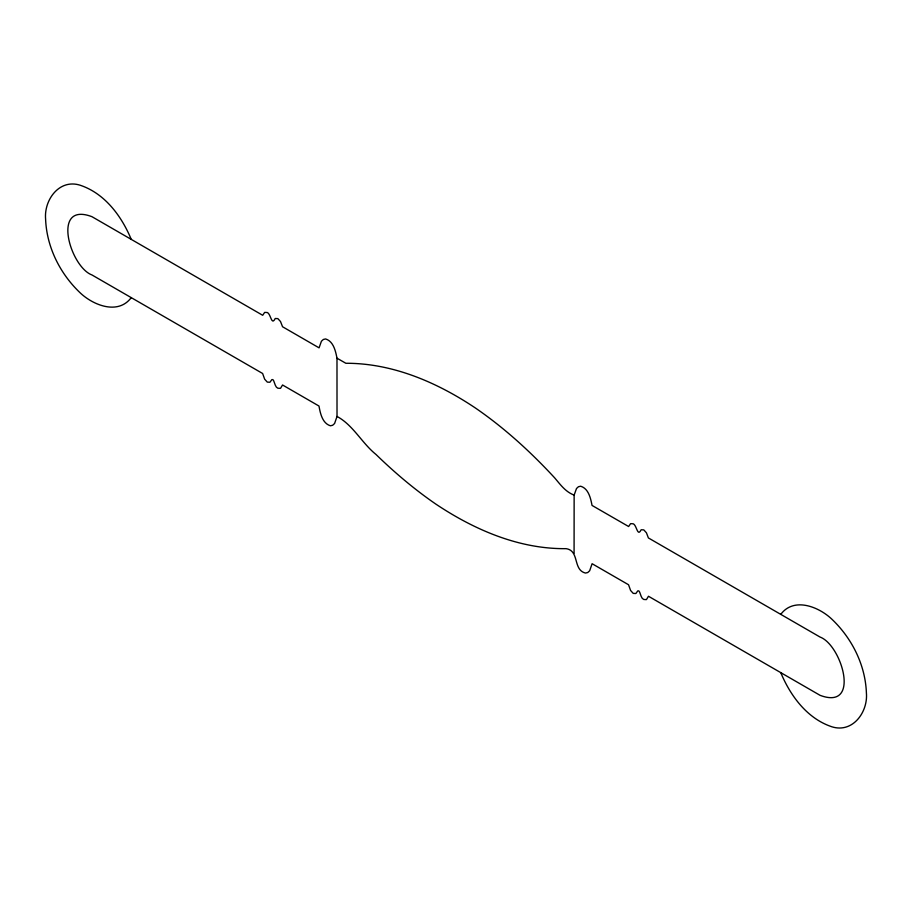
<?xml version="1.0" encoding="UTF-8"?>
<svg xmlns="http://www.w3.org/2000/svg" width="912" height="912" viewBox="0 0 912 912"><rect width="100%" height="100%" fill="white"/><g stroke="black" fill="none" stroke-linecap="round" stroke-linejoin="round"><path stroke-width="1.37" d="M574.081 553.31L574.138 495.102L576.509 488.513L578.436 486.734L580.682 486.221C588.571 488.593 590.668 498.305 592.036 505.43L628.619 526.52L630.591 523.648L633.224 523.796C636.827 525.209 637.454 537.464 641.147 529.747L643.792 529.883L646.426 532.79L648.398 537.943L820.059 637.055C841.822 645.092 861.122 710.801 820.059 695.32L648.466 596.254L646.426 599.617L643.792 599.469C640.281 598.523 640.292 589.357 637.796 590.862L635.869 593.518L633.224 593.381L630.591 590.474L628.55 584.752L592.105 563.719L589.665 570.764L587.738 572.542L585.493 573.055C572.633 569.966 579.747 550.552 566.033 548.659C518.974 549.172 474.035 529.678 435.537 503.891C414.265 489.231 394.531 472.496 376.018 454.484C361.836 443.061 353.195 425.117 337.018 416.442L336.984 358.188C335.582 351.063 333.507 341.327 325.595 338.945L323.35 339.469L321.423 341.236L319.063 347.848L282.56 326.758L280.508 321.526L277.864 318.63L275.23 318.482C271.457 326.257 270.921 313.945 267.307 312.531L264.662 312.383L262.702 315.29L91.941 216.68C50.878 201.199 70.178 266.908 91.941 274.945L262.622 373.487L264.662 379.21L267.307 382.117L269.952 382.253L271.879 379.597C274.364 378.092 274.364 387.258 277.864 388.216L280.508 388.352L282.549 384.989L318.983 406.034C320.294 413.33 322.358 423.316 330.418 425.79L332.663 425.266L334.59 423.499L337.018 416.442M131.237 297.631C118.07 315.324 93.001 305.178 79.948 292.627C59.93 273.509 46.626 246.913 45.6 219.062C43.901 200.036 59.166 178.718 79.948 185.159C104.777 193.321 121.547 216.076 131.237 239.366M780.763 614.369C793.93 596.676 818.999 606.822 832.052 619.373C852.07 638.491 865.374 665.087 866.4 692.938C868.099 711.964 852.834 733.282 832.052 726.841C807.223 718.679 790.453 695.924 780.763 672.634M336.984 358.188L345.853 363.272C392.639 363.136 437.27 382.424 475.562 408.109C504.587 428.059 530.681 451.93 554.564 477.751C560.31 484.477 565.486 491.91 574.138 495.102"/></g></svg>
